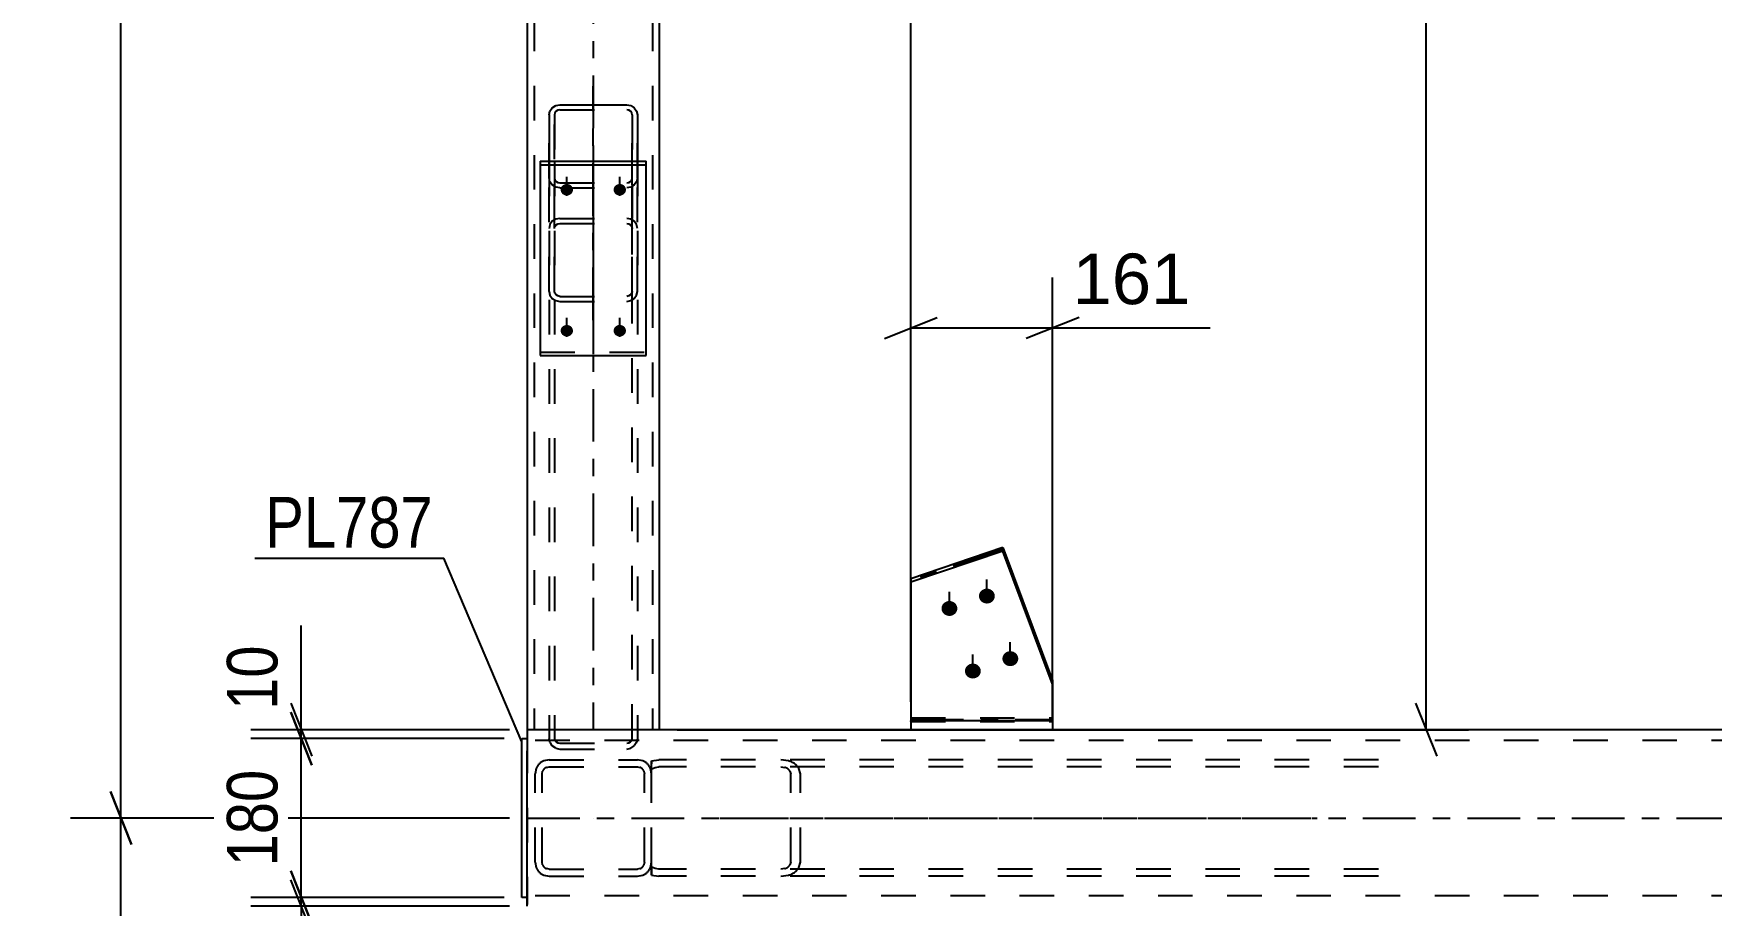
# Model space of a CAD drawing. Header units: millimetres. Extents: x 0 to 1189, y 0 to 841.
# Drawn here: x 138.8 to 233.9, y 659.2 to 708.6 of the extents above; entities that cross this region are included whole.
import ezdxf

# ---------------------------------------------------------------- set-up
doc = ezdxf.new("R2010")
doc.units = ezdxf.units.MM
doc.linetypes.add('DXK_LINE_DOT2', pattern=[3.9198, 1.9599, -1.9599])
doc.linetypes.add('DXK_LINE_DOT3', pattern=[5.9187, 2.979, -0.9799, 0.9799, -0.9799])
doc.styles.add('Arial', font='arial.ttf', dxfattribs={"height": 0.2})
doc.styles.add('Arial Narrow', font='ARIALN.TTF', dxfattribs={"height": 0.2})

# ---------------------------------------------------------------- blocks, each defined once
blk = doc.blocks.new('Bolt-348435271-6750 - 3873')
at = {"linetype": 'Continuous'}
for points in [[(169.047, 700.043), (169.119, 700.036), (169.189, 700.015), (169.252, 699.98), (169.307, 699.934), (169.35, 699.879), (169.38, 699.816), (169.395, 699.749), (169.395, 699.68), (169.38, 699.613), (169.35, 699.55), (169.307, 699.494), (169.252, 699.448), (169.189, 699.414), (169.119, 699.392), (169.047, 699.385), (168.974, 699.392), (168.904, 699.414), (168.841, 699.448), (168.787, 699.494), (168.744, 699.55), (168.714, 699.613), (168.699, 699.68), (168.699, 699.749), (168.714, 699.816), (168.744, 699.879), (168.787, 699.934), (168.841, 699.98), (168.904, 700.015), (168.974, 700.036)], [(172.047, 700.043), (172.119, 700.036), (172.189, 700.015), (172.252, 699.98), (172.307, 699.934), (172.35, 699.879), (172.38, 699.816), (172.395, 699.749), (172.395, 699.68), (172.38, 699.613), (172.35, 699.55), (172.307, 699.494), (172.252, 699.448), (172.189, 699.414), (172.119, 699.392), (172.047, 699.385), (171.974, 699.392), (171.904, 699.414), (171.841, 699.448), (171.787, 699.494), (171.744, 699.55), (171.714, 699.613), (171.699, 699.68), (171.699, 699.749), (171.714, 699.816), (171.744, 699.879), (171.787, 699.934), (171.841, 699.98), (171.904, 700.015), (171.974, 700.036)], [(169.047, 692.056), (169.119, 692.049), (169.189, 692.027), (169.252, 691.993), (169.307, 691.947), (169.35, 691.891), (169.38, 691.828), (169.395, 691.761), (169.395, 691.692), (169.38, 691.625), (169.35, 691.562), (169.307, 691.507), (169.252, 691.461), (169.189, 691.426), (169.119, 691.405), (169.047, 691.398), (168.974, 691.405), (168.904, 691.426), (168.841, 691.461), (168.787, 691.507), (168.744, 691.562), (168.714, 691.625), (168.699, 691.692), (168.699, 691.761), (168.714, 691.828), (168.744, 691.891), (168.787, 691.947), (168.841, 691.993), (168.904, 692.027), (168.974, 692.049)], [(172.047, 692.056), (172.119, 692.049), (172.189, 692.027), (172.252, 691.993), (172.307, 691.947), (172.35, 691.891), (172.38, 691.828), (172.395, 691.761), (172.395, 691.692), (172.38, 691.625), (172.35, 691.562), (172.307, 691.507), (172.252, 691.461), (172.189, 691.426), (172.119, 691.405), (172.047, 691.398), (171.974, 691.405), (171.904, 691.426), (171.841, 691.461), (171.787, 691.507), (171.744, 691.562), (171.714, 691.625), (171.699, 691.692), (171.699, 691.761), (171.714, 691.828), (171.744, 691.891), (171.787, 691.947), (171.841, 691.993), (171.904, 692.027), (171.974, 692.049)]]:
    blk.add_hatch(color=1, dxfattribs=at).paths.add_polyline_path(points)
at = {"color": 1, "linetype": 'Continuous'}
for p, q in [((169.047, 699.372), (169.047, 700.45)), ((172.047, 699.372), (172.047, 700.45)), ((169.047, 691.385), (169.047, 692.462)), ((172.047, 691.385), (172.047, 692.462))]:
    blk.add_line(p, q, dxfattribs=at)
blk = doc.blocks.new('Bolt-348435271-3905 - 3873')
at = {"linetype": 'Continuous'}
for points in [[(192.842, 677.116), (192.935, 677.107), (193.025, 677.079), (193.106, 677.035), (193.176, 676.976), (193.231, 676.904), (193.27, 676.824), (193.289, 676.737), (193.289, 676.649), (193.27, 676.562), (193.231, 676.481), (193.176, 676.41), (193.106, 676.351), (193.025, 676.307), (192.935, 676.279), (192.842, 676.27), (192.748, 676.279), (192.659, 676.307), (192.577, 676.351), (192.507, 676.41), (192.452, 676.481), (192.414, 676.562), (192.394, 676.649), (192.394, 676.737), (192.414, 676.824), (192.452, 676.904), (192.507, 676.976), (192.577, 677.035), (192.659, 677.079), (192.748, 677.107)], [(190.719, 676.414), (190.813, 676.405), (190.902, 676.377), (190.984, 676.333), (191.054, 676.274), (191.109, 676.203), (191.147, 676.122), (191.167, 676.035), (191.167, 675.947), (191.147, 675.86), (191.109, 675.78), (191.054, 675.708), (190.984, 675.649), (190.902, 675.605), (190.813, 675.577), (190.719, 675.568), (190.626, 675.577), (190.536, 675.605), (190.455, 675.649), (190.385, 675.708), (190.33, 675.78), (190.291, 675.86), (190.272, 675.947), (190.272, 676.035), (190.291, 676.122), (190.33, 676.203), (190.385, 676.274), (190.455, 676.333), (190.536, 676.377), (190.626, 676.405)], [(194.169, 673.57), (194.263, 673.561), (194.353, 673.534), (194.434, 673.489), (194.504, 673.43), (194.559, 673.359), (194.597, 673.278), (194.617, 673.191), (194.617, 673.103), (194.597, 673.017), (194.559, 672.936), (194.504, 672.864), (194.434, 672.805), (194.353, 672.761), (194.263, 672.734), (194.169, 672.724), (194.076, 672.734), (193.986, 672.761), (193.905, 672.805), (193.835, 672.864), (193.78, 672.936), (193.742, 673.017), (193.722, 673.103), (193.722, 673.191), (193.742, 673.278), (193.78, 673.359), (193.835, 673.43), (193.905, 673.489), (193.986, 673.534), (194.076, 673.561)], [(192.047, 672.868), (192.141, 672.859), (192.23, 672.832), (192.312, 672.788), (192.381, 672.728), (192.437, 672.657), (192.475, 672.576), (192.495, 672.49), (192.495, 672.401), (192.475, 672.315), (192.437, 672.234), (192.381, 672.162), (192.312, 672.103), (192.23, 672.059), (192.141, 672.032), (192.047, 672.023), (191.953, 672.032), (191.864, 672.059), (191.783, 672.103), (191.713, 672.162), (191.657, 672.234), (191.619, 672.315), (191.6, 672.401), (191.6, 672.49), (191.619, 672.576), (191.657, 672.657), (191.713, 672.728), (191.783, 672.788), (191.864, 672.832), (191.953, 672.859)]]:
    blk.add_hatch(color=1, dxfattribs=at).paths.add_polyline_path(points)
at = {"color": 1, "linetype": 'Continuous'}
for p, q in [((190.719, 675.649), (190.719, 676.932)), ((192.842, 676.351), (192.842, 677.633)), ((194.169, 672.805), (194.169, 674.088)), ((192.047, 672.103), (192.047, 673.386))]:
    blk.add_line(p, q, dxfattribs=at)
blk = doc.blocks.new('Part-348435271-6741 - 3873')
at = {"color": 2, "linetype": 'Continuous'}
for p, q in [((196.567, 669.619), (188.533, 669.619)), ((188.533, 669.619), (188.533, 669.119)), ((196.567, 669.119), (188.533, 669.119)), ((196.567, 669.619), (196.567, 669.119))]:
    blk.add_line(p, q, dxfattribs=at)
blk = doc.blocks.new('Part-348435271-3907 - 3873')
at = {"color": 2, "linetype": 'Continuous'}
for p, q in [((193.746, 679.438), (188.533, 677.679)), ((193.746, 679.233), (188.533, 677.474)), ((193.746, 679.233), (193.746, 679.438)), ((193.746, 679.438), (196.567, 671.904)), ((196.567, 671.699), (193.746, 679.233)), ((188.533, 677.679), (188.533, 669.619)), ((196.567, 671.904), (196.567, 669.619))]:
    blk.add_line(p, q, dxfattribs=at)
at = {"color": 7, "linetype": 'DXK_LINE_DOT3'}
for p, q in [((193.746, 679.336), (188.533, 677.576)), ((196.567, 671.801), (193.746, 679.336)), ((196.567, 669.696), (196.567, 671.801)), ((188.533, 669.696), (196.567, 669.696))]:
    blk.add_line(p, q, dxfattribs=at)
at = {"color": 7, "linetype": 'DXK_LINE_DOT2'}
for p, q in [((188.533, 669.799), (196.567, 669.799)), ((188.533, 669.619), (188.533, 669.594)), ((188.533, 669.594), (188.533, 669.619)), ((188.533, 669.594), (196.567, 669.594)), ((196.567, 669.594), (196.567, 669.619)), ((196.567, 669.619), (196.567, 669.594))]:
    blk.add_line(p, q, dxfattribs=at)
blk = doc.blocks.new('Part-348435271-3974 - 3873')
at = {"color": 2, "linetype": 'Continuous'}
for p, q in [((167.547, 701.329), (167.547, 690.317)), ((167.547, 701.329), (173.547, 701.329)), ((167.547, 701.124), (173.547, 701.124)), ((173.547, 690.317), (173.547, 701.329)), ((167.547, 690.317), (173.547, 690.317))]:
    blk.add_line(p, q, dxfattribs=at)
at = {"color": 7, "linetype": 'DXK_LINE_DOT3'}
blk.add_line((170.547, 701.226), (170.547, 690.42), dxfattribs=at)
at = {"color": 7, "linetype": 'DXK_LINE_DOT2'}
blk.add_line((167.547, 690.522), (173.547, 690.522), dxfattribs=at)
blk = doc.blocks.new('Part-348435271-3914 - 3873')
at = {"color": 2, "linetype": 'Continuous'}
for p, q in [((166.797, 669.119), (166.797, 667.919)), ((188.533, 669.119), (174.297, 669.119)), ((333.848, 669.119), (196.567, 669.119)), ((166.797, 660.319), (166.797, 667.919)), ((166.797, 659.119), (166.797, 660.319))]:
    blk.add_line(p, q, dxfattribs=at)
at = {"color": 7, "linetype": 'DXK_LINE_DOT2'}
for p, q in [((166.797, 669.119), (166.797, 668.768)), ((174.297, 669.119), (166.797, 669.119)), ((196.567, 669.119), (188.533, 669.119)), ((333.848, 668.519), (166.797, 668.519)), ((166.797, 660.319), (166.797, 659.211)), ((333.848, 659.719), (166.797, 659.719))]:
    blk.add_line(p, q, dxfattribs=at)
at = {"color": 7, "linetype": 'DXK_LINE_DOT3'}
blk.add_line((166.797, 664.119), (333.848, 664.119), dxfattribs=at)
blk = doc.blocks.new('Part-348435271-23896 - 3873')
at = {"color": 2, "linetype": 'Continuous'}
for p, q in [((166.497, 659.619), (166.497, 668.619)), ((166.497, 668.619), (166.797, 668.619)), ((166.797, 659.619), (166.497, 659.619))]:
    blk.add_line(p, q, dxfattribs=at)
at = {"color": 7, "linetype": 'DXK_LINE_DOT2'}
blk.add_line((166.797, 668.619), (166.797, 659.619), dxfattribs=at)
blk = doc.blocks.new('Part-348435271-3995 - 3873')
at = {"color": 7, "linetype": 'DXK_LINE_DOT2'}
for p, q in [((173.835, 667.358), (174.259, 667.419)), ((173.847, 666.88), (173.835, 667.358)), ((173.835, 667.358), (173.847, 667.185)), ((215.016, 667.419), (174.259, 667.419)), ((181.6, 667.358), (181.177, 667.419)), ((173.847, 661.054), (173.847, 667.185)), ((173.847, 666.88), (173.868, 666.902)), ((173.868, 666.902), (174.047, 666.989)), ((174.047, 666.989), (174.259, 667.019)), ((215.016, 667.019), (174.259, 667.019)), ((181.177, 667.019), (181.388, 666.989)), ((181.688, 666.772), (181.73, 666.619)), ((181.73, 661.619), (181.73, 666.619)), ((182.283, 666.619), (182.199, 666.925)), ((182.283, 661.619), (182.283, 666.619)), ((181.73, 661.619), (181.688, 661.466)), ((182.199, 661.313), (182.283, 661.619)), ((173.847, 661.359), (173.835, 660.88)), ((173.835, 660.88), (173.847, 661.054)), ((173.835, 660.88), (174.259, 660.819)), ((173.868, 661.336), (173.847, 661.359)), ((174.047, 661.25), (173.868, 661.336)), ((174.259, 661.219), (174.047, 661.25)), ((215.016, 661.219), (174.259, 661.219)), ((215.016, 660.819), (174.259, 660.819)), ((181.388, 661.25), (181.177, 661.219)), ((181.177, 660.819), (181.6, 660.88))]:
    blk.add_line(p, q, dxfattribs=at)
at = {"color": 7, "linetype": 'DXK_LINE_DOT3'}
blk.add_line((177.718, 664.119), (211.557, 664.119), dxfattribs=at)
at = {"color": 7, "linetype": 'DXK_LINE_DOT2'}
for centre, radius, start, end in [((181.349, 666.38), 1.01, 32.67114, 75.61109), ((181.263, 666.5), 0.505, 32.67114, 75.61109), ((181.263, 661.739), 0.505, 284.38891, 327.32886), ((181.349, 661.858), 1.01, 284.38891, 327.32886)]:
    blk.add_arc(centre, radius, start, end, dxfattribs=at)
blk = doc.blocks.new('Part-348435271-3966 - 3873')
at = {"color": 2, "linetype": 'Continuous'}
for p, q in [((167.031, 768.885), (167.291, 769.058)), ((167.291, 769.058), (167.597, 769.119)), ((167.597, 769.119), (173.497, 769.119)), ((173.497, 769.119), (173.803, 769.058)), ((173.803, 769.058), (174.062, 768.885)), ((166.797, 768.319), (166.858, 768.625)), ((166.797, 768.319), (166.797, 669.119)), ((166.858, 768.625), (167.031, 768.885)), ((174.062, 768.885), (174.236, 768.625)), ((174.236, 768.625), (174.297, 768.319)), ((174.297, 768.319), (174.297, 767.295)), ((174.297, 669.119), (174.297, 756.005)), ((173.803, 669.119), (166.797, 669.119)), ((174.297, 669.119), (173.803, 669.119))]:
    blk.add_line(p, q, dxfattribs=at)
at = {"color": 7, "linetype": 'DXK_LINE_DOT2'}
for p, q in [((167.227, 768.472), (167.197, 768.319)), ((167.197, 768.319), (167.197, 669.119)), ((167.314, 768.602), (167.227, 768.472)), ((167.444, 768.689), (167.314, 768.602)), ((167.597, 768.719), (167.444, 768.689)), ((167.597, 768.719), (173.497, 768.719)), ((173.65, 768.689), (173.497, 768.719)), ((173.78, 768.602), (173.65, 768.689)), ((173.866, 768.472), (173.78, 768.602)), ((173.897, 768.319), (173.866, 768.472)), ((173.897, 768.319), (173.897, 669.119)), ((174.297, 767.295), (174.297, 756.005)), ((166.858, 762.113), (166.797, 762.419)), ((167.227, 762.266), (167.197, 762.419)), ((167.291, 762.171), (167.227, 762.266)), ((173.803, 762.171), (173.866, 762.266)), ((173.866, 762.266), (173.897, 762.419)), ((174.297, 762.419), (174.236, 762.113)), ((167.031, 761.854), (166.858, 762.113)), ((167.291, 761.68), (167.031, 761.854)), ((167.314, 762.136), (167.291, 762.171)), ((167.597, 761.619), (167.291, 761.68)), ((167.314, 762.136), (167.444, 762.05)), ((167.444, 762.05), (167.597, 762.019)), ((173.497, 762.019), (167.597, 762.019)), ((167.597, 761.619), (173.497, 761.619)), ((173.497, 762.019), (173.65, 762.05)), ((173.803, 761.68), (173.497, 761.619)), ((173.65, 762.05), (173.78, 762.136)), ((173.78, 762.136), (173.803, 762.171)), ((174.062, 761.854), (173.803, 761.68)), ((174.236, 762.113), (174.062, 761.854))]:
    blk.add_line(p, q, dxfattribs=at)
at = {"color": 7, "linetype": 'DXK_LINE_DOT3'}
blk.add_line((170.547, 765.369), (170.547, 669.119), dxfattribs=at)
blk = doc.blocks.new('Part-348435271-3968 - 3873')
at = {"color": 7, "linetype": 'DXK_LINE_DOT2'}
for p, q in [((168.047, 667.419), (167.741, 667.358)), ((168.047, 667.419), (173.047, 667.419)), ((173.353, 667.358), (173.047, 667.419)), ((167.308, 666.925), (167.247, 666.619)), ((167.247, 661.619), (167.247, 666.619)), ((167.647, 666.619), (167.677, 666.772)), ((167.647, 661.619), (167.647, 666.619)), ((167.894, 666.989), (168.047, 667.019)), ((168.047, 667.019), (173.047, 667.019)), ((173.047, 667.019), (173.2, 666.989)), ((173.416, 666.772), (173.447, 666.619)), ((173.447, 661.619), (173.447, 666.619)), ((173.847, 666.619), (173.786, 666.925)), ((173.847, 661.619), (173.847, 666.619)), ((167.247, 661.619), (167.308, 661.313)), ((167.677, 661.466), (167.647, 661.619)), ((173.447, 661.619), (173.416, 661.466)), ((173.786, 661.313), (173.847, 661.619)), ((167.741, 660.88), (168.047, 660.819)), ((168.047, 661.219), (167.894, 661.25)), ((168.047, 661.219), (173.047, 661.219)), ((168.047, 660.819), (173.047, 660.819)), ((173.2, 661.25), (173.047, 661.219)), ((173.047, 660.819), (173.353, 660.88))]:
    blk.add_line(p, q, dxfattribs=at)
at = {"color": 7, "linetype": 'DXK_LINE_DOT3'}
blk.add_line((170.547, 664.119), (170.547, 664.119), dxfattribs=at)
at = {"color": 7, "linetype": 'DXK_LINE_DOT2'}
for centre, radius, start, end in [((168.047, 666.619), 0.8, 112.5, 157.5), ((173.047, 666.619), 0.8, 22.5, 67.5), ((168.047, 666.619), 0.4, 112.5, 157.5), ((173.047, 666.619), 0.4, 22.5, 67.5), ((168.047, 661.619), 0.8, 202.5, 247.5), ((168.047, 661.619), 0.4, 202.5, 247.5), ((173.047, 661.619), 0.4, 292.5, 337.5), ((173.047, 661.619), 0.8, 292.5, 337.5)]:
    blk.add_arc(centre, radius, start, end, dxfattribs=at)
blk = doc.blocks.new('Part-348435271-3996 - 3873')
at = {"color": 7, "linetype": 'DXK_LINE_DOT2'}
for p, q in [((168.047, 701.313), (168.047, 668.609)), ((168.347, 701.313), (168.347, 668.609)), ((172.747, 668.609), (172.747, 701.313)), ((173.047, 701.313), (173.047, 668.609)), ((173.047, 669.119), (168.047, 669.119)), ((168.092, 668.418), (168.047, 668.609)), ((168.124, 668.378), (168.092, 668.418)), ((168.222, 668.216), (168.124, 668.378)), ((168.417, 668.073), (168.222, 668.216)), ((168.347, 668.609), (168.37, 668.513)), ((168.37, 668.513), (168.435, 668.432)), ((168.435, 668.432), (168.532, 668.378)), ((168.532, 668.378), (168.647, 668.353)), ((168.647, 668.353), (172.447, 668.353)), ((172.447, 668.353), (172.562, 668.378)), ((172.562, 668.378), (172.659, 668.432)), ((172.659, 668.432), (172.724, 668.513)), ((172.676, 668.073), (172.871, 668.216)), ((172.724, 668.513), (172.747, 668.609)), ((172.97, 668.378), (172.871, 668.216)), ((173.001, 668.418), (172.97, 668.378)), ((173.047, 668.609), (173.001, 668.418)), ((168.417, 668.073), (168.647, 668.023)), ((168.647, 668.023), (172.447, 668.023)), ((172.447, 668.023), (172.676, 668.073))]:
    blk.add_line(p, q, dxfattribs=at)
blk = doc.blocks.new('Part-348435271-6747 - 3873')
at = {"color": 7, "linetype": 'DXK_LINE_DOT3'}
blk.add_line((170.547, 692.328), (170.547, 705.587), dxfattribs=at)
at = {"color": 2, "linetype": 'Continuous'}
for p, q in [((168.093, 704.175), (168.223, 704.358)), ((168.223, 704.358), (168.417, 704.48)), ((168.417, 704.48), (168.647, 704.523)), ((168.647, 704.523), (172.447, 704.523)), ((172.447, 704.523), (172.676, 704.48)), ((172.676, 704.48), (172.871, 704.358)), ((172.871, 704.358), (173.001, 704.175)), ((168.047, 703.959), (168.093, 704.175)), ((168.047, 703.959), (168.047, 701.329)), ((173.001, 704.175), (173.047, 703.959)), ((173.047, 703.959), (173.047, 701.329))]:
    blk.add_line(p, q, dxfattribs=at)
at = {"color": 7, "linetype": 'DXK_LINE_DOT2'}
for p, q in [((168.047, 700.387), (168.047, 703.959)), ((168.37, 704.067), (168.347, 703.959)), ((168.347, 697.528), (168.347, 703.959)), ((168.347, 703.959), (168.347, 700.387)), ((168.435, 704.159), (168.37, 704.067)), ((168.532, 704.22), (168.435, 704.159)), ((168.647, 704.241), (168.532, 704.22)), ((168.647, 704.241), (172.447, 704.241)), ((172.562, 704.22), (172.447, 704.241)), ((172.659, 704.159), (172.562, 704.22)), ((172.724, 704.067), (172.659, 704.159)), ((172.747, 703.959), (172.724, 704.067)), ((172.747, 703.959), (172.747, 697.528)), ((172.747, 700.387), (172.747, 703.959)), ((173.047, 700.387), (173.047, 703.959)), ((168.047, 701.329), (168.047, 697.528)), ((173.047, 701.329), (173.047, 697.528)), ((168.047, 693.956), (168.047, 700.387)), ((168.093, 700.172), (168.047, 700.387)), ((168.223, 699.989), (168.093, 700.172)), ((168.417, 699.866), (168.223, 699.989)), ((168.347, 693.956), (168.347, 700.387)), ((168.347, 700.387), (168.37, 700.279)), ((168.37, 700.279), (168.435, 700.188)), ((168.647, 699.823), (168.417, 699.866)), ((168.435, 700.188), (168.532, 700.127)), ((168.532, 700.127), (168.647, 700.105)), ((168.647, 700.105), (172.447, 700.105)), ((168.647, 699.823), (172.447, 699.823)), ((172.447, 700.105), (172.562, 700.127)), ((172.676, 699.866), (172.447, 699.823)), ((172.562, 700.127), (172.659, 700.188)), ((172.659, 700.188), (172.724, 700.279)), ((172.871, 699.989), (172.676, 699.866)), ((172.724, 700.279), (172.747, 700.387)), ((172.747, 693.956), (172.747, 700.387)), ((173.001, 700.172), (172.871, 699.989)), ((173.047, 700.387), (173.001, 700.172)), ((173.047, 693.956), (173.047, 700.387)), ((168.093, 697.744), (168.047, 697.528)), ((168.223, 697.927), (168.093, 697.744)), ((168.417, 698.049), (168.223, 697.927)), ((168.347, 697.528), (168.37, 697.636)), ((168.37, 697.636), (168.435, 697.727)), ((168.647, 698.092), (168.417, 698.049)), ((168.435, 697.727), (168.532, 697.789)), ((168.532, 697.789), (168.647, 697.81)), ((168.647, 698.092), (172.447, 698.092)), ((168.647, 697.81), (172.447, 697.81)), ((172.676, 698.049), (172.447, 698.092)), ((172.447, 697.81), (172.562, 697.789)), ((172.562, 697.789), (172.659, 697.727)), ((172.659, 697.727), (172.724, 697.636)), ((172.871, 697.927), (172.676, 698.049)), ((172.724, 697.636), (172.747, 697.528)), ((173.001, 697.744), (172.871, 697.927)), ((173.047, 697.528), (173.001, 697.744)), ((168.047, 693.956), (168.047, 697.528)), ((168.347, 693.956), (168.347, 697.528)), ((172.747, 693.956), (172.747, 697.528)), ((173.047, 693.956), (173.047, 697.528)), ((168.047, 693.956), (168.093, 693.741)), ((168.37, 693.848), (168.347, 693.956)), ((168.435, 693.757), (168.37, 693.848)), ((172.724, 693.848), (172.659, 693.757)), ((172.747, 693.956), (172.724, 693.848)), ((173.001, 693.741), (173.047, 693.956)), ((168.093, 693.741), (168.223, 693.558)), ((168.223, 693.558), (168.417, 693.435)), ((168.417, 693.435), (168.647, 693.392)), ((168.532, 693.696), (168.435, 693.757)), ((168.647, 693.674), (168.532, 693.696)), ((168.647, 693.674), (172.447, 693.674)), ((168.647, 693.392), (172.447, 693.392)), ((172.562, 693.696), (172.447, 693.674)), ((172.447, 693.392), (172.676, 693.435)), ((172.659, 693.757), (172.562, 693.696)), ((172.676, 693.435), (172.871, 693.558)), ((172.871, 693.558), (173.001, 693.741))]:
    blk.add_line(p, q, dxfattribs=at)
blk = doc.blocks.new('StraightDimension-348435271-27780 - 3873')
at = {"color": 7, "linetype": 'Continuous'}
for p, q in [((153.406, 661.119), (154.606, 658.119)), ((154.606, 657.619), (153.406, 660.619)), ((165.497, 659.619), (151.156, 659.619)), ((154.006, 659.119), (154.006, 659.619)), ((165.797, 659.119), (151.156, 659.119)), ((154.006, 659.119), (154.006, 653.213)), ((154.006, 659.119), (154.006, 653.213))]:
    blk.add_line(p, q, dxfattribs=at)
at = {"color": 0}
blk.add_wipeout([(153.256, 658.594), (149.056, 658.594), (149.056, 653.738), (153.256, 653.738)], dxfattribs=at)
at = {"color": 3, "style": 'Arial Narrow'}
blk.add_text('10', height=2.8633, rotation=90.00021, dxfattribs=at).set_placement((152.656, 654.338))
blk = doc.blocks.new('StraightDimension-348435271-11622 - 3873')
at = {"color": 7, "linetype": 'Continuous'}
for p, q in [((188.533, 675.51), (188.533, 694.734)), ((196.567, 670.696), (196.567, 694.734)), ((187.033, 691.284), (190.033, 692.484)), ((198.067, 692.484), (195.067, 691.284)), ((188.533, 691.884), (196.567, 691.884)), ((196.567, 691.884), (205.488, 691.884)), ((196.567, 691.884), (205.488, 691.884))]:
    blk.add_line(p, q, dxfattribs=at)
at = {"color": 0}
blk.add_wipeout([(204.963, 692.634), (204.963, 696.834), (197.092, 696.834), (197.092, 692.634)], dxfattribs=at)
at = {"color": 3, "style": 'Arial'}
blk.add_text('161', height=2.8652, dxfattribs=at).set_placement((197.692, 693.234))
blk = doc.blocks.new('StraightDimension-348435271-11686 - 3873')
at = {"color": 7, "linetype": 'Continuous'}
blk.add_line((188.533, 670.696), (188.533, 784.918), dxfattribs=at)
blk = doc.blocks.new('StraightDimension-348435271-11687 - 3873')
at = {"color": 7, "linetype": 'Continuous'}
blk.add_line((188.533, 670.696), (188.533, 784.918), dxfattribs=at)
blk = doc.blocks.new('StraightDimension-348435271-11857 - 3873')
at = {"color": 7, "linetype": 'Continuous'}
for p, q in [((218.327, 766.907), (217.127, 769.907)), ((181.923, 768.407), (220.127, 768.407)), ((217.727, 669.119), (217.727, 768.407)), ((217.127, 670.619), (218.327, 667.619)), ((175.297, 669.119), (220.127, 669.119))]:
    blk.add_line(p, q, dxfattribs=at)
at = {"color": 0}
blk.add_wipeout([(216.977, 723.81), (212.777, 723.81), (212.777, 713.716), (216.977, 713.716)], dxfattribs=at)
at = {"color": 3, "style": 'Arial'}
blk.add_text('1986', height=2.8652, rotation=90.00021, dxfattribs=at).set_placement((216.377, 714.316))
blk = doc.blocks.new('StraightDimension-348435271-27560 - 3873')
at = {"color": 7, "linetype": 'Continuous'}
for p, q in [((144.391, 768.258), (143.191, 771.258)), ((173.297, 769.758), (140.941, 769.758)), ((143.791, 664.119), (143.791, 769.758)), ((143.191, 665.619), (144.391, 662.619)), ((165.797, 664.119), (140.941, 664.119))]:
    blk.add_line(p, q, dxfattribs=at)
at = {"color": 0}
blk.add_wipeout([(143.041, 721.195), (138.841, 721.195), (138.841, 712.682), (143.041, 712.682)], dxfattribs=at)
at = {"color": 3, "style": 'Arial Narrow'}
blk.add_text('2113', height=2.8633, rotation=90.00021, dxfattribs=at).set_placement((142.441, 713.282))
blk = doc.blocks.new('StraightDimension-348435271-27561 - 3873')
at = {"color": 7, "linetype": 'Continuous'}
for p, q in [((144.391, 662.619), (143.191, 665.619)), ((165.797, 664.119), (140.941, 664.119)), ((143.791, 605.085), (143.791, 664.119)), ((143.191, 606.585), (144.391, 603.585)), ((174.047, 605.085), (140.941, 605.085))]:
    blk.add_line(p, q, dxfattribs=at)
at = {"color": 0}
blk.add_wipeout([(143.041, 638.858), (138.841, 638.858), (138.841, 630.346), (143.041, 630.346)], dxfattribs=at)
at = {"color": 3, "style": 'Arial Narrow'}
blk.add_text('1181', height=2.8633, rotation=90.00021, dxfattribs=at).set_placement((142.441, 630.946))
blk = doc.blocks.new('StraightDimension-348435271-27778 - 3873')
at = {"color": 7, "linetype": 'Continuous'}
for p, q in [((154.006, 669.119), (154.006, 675.025)), ((154.006, 669.119), (154.006, 675.025)), ((153.406, 670.619), (154.606, 667.619)), ((154.606, 667.119), (153.406, 670.119)), ((165.797, 669.119), (151.156, 669.119)), ((154.006, 668.619), (154.006, 669.119)), ((165.497, 668.619), (151.156, 668.619))]:
    blk.add_line(p, q, dxfattribs=at)
at = {"color": 0}
blk.add_wipeout([(153.256, 674.5), (149.056, 674.5), (149.056, 669.644), (153.256, 669.644)], dxfattribs=at)
at = {"color": 3, "style": 'Arial Narrow'}
blk.add_text('10', height=2.8633, rotation=90.00021, dxfattribs=at).set_placement((152.656, 670.244))
blk = doc.blocks.new('StraightDimension-348435271-27779 - 3873')
at = {"color": 7, "linetype": 'Continuous'}
for p, q in [((153.406, 670.119), (154.606, 667.119)), ((165.497, 668.619), (151.156, 668.619)), ((154.006, 659.619), (154.006, 668.619)), ((154.606, 658.119), (153.406, 661.119)), ((165.497, 659.619), (151.156, 659.619))]:
    blk.add_line(p, q, dxfattribs=at)
at = {"color": 0}
blk.add_wipeout([(153.256, 667.461), (149.056, 667.461), (149.056, 660.777), (153.256, 660.777)], dxfattribs=at)
at = {"color": 3, "style": 'Arial Narrow'}
blk.add_text('180', height=2.8633, rotation=90.00021, dxfattribs=at).set_placement((152.656, 661.377))
blk = doc.blocks.new('Mark-348435271-28696 - 3873')
at = {"color": 30, "linetype": 'Continuous'}
for p in [(151.368, 678.843), (166.497, 668.433)]:
    blk.add_line(p, (162.072, 678.843), dxfattribs=at)
at = {"color": 0}
blk.add_wipeout([(161.472, 679.443), (161.472, 682.443), (151.968, 682.443), (151.968, 679.443)], dxfattribs=at)
blk.add_wipeout([(161.472, 679.443), (161.472, 682.443), (151.968, 682.443), (151.968, 679.443)], dxfattribs=at)
at = {"color": 3, "style": 'Arial Narrow'}
blk.add_text('PL787', height=2.8633, dxfattribs=at).set_placement((151.968, 679.443))

msp = doc.modelspace()

# ---------------------------------------------------------------- block references
for name in ['Part-348435271-3966 - 3873', 'Part-348435271-6747 - 3873', 'Part-348435271-3974 - 3873', 'Part-348435271-3996 - 3873', 'Bolt-348435271-6750 - 3873', 'Part-348435271-3907 - 3873', 'Bolt-348435271-3905 - 3873', 'Part-348435271-3914 - 3873', 'Part-348435271-6741 - 3873', 'Part-348435271-23896 - 3873', 'Part-348435271-3968 - 3873', 'Part-348435271-3995 - 3873', 'StraightDimension-348435271-27780 - 3873']:
    msp.add_blockref(name, (0, 0))

# ---------------------------------------------------------------- next in the draw order: block references
msp.add_blockref('StraightDimension-348435271-11622 - 3873', (0, 0))

# ---------------------------------------------------------------- next in the draw order: block references
msp.add_blockref('StraightDimension-348435271-11686 - 3873', (0, 0))

# ---------------------------------------------------------------- next in the draw order: block references
msp.add_blockref('StraightDimension-348435271-11687 - 3873', (0, 0))

# ---------------------------------------------------------------- next in the draw order: block references
for name in ['StraightDimension-348435271-27560 - 3873', 'StraightDimension-348435271-11857 - 3873']:
    msp.add_blockref(name, (0, 0))

# ---------------------------------------------------------------- next in the draw order: block references
for name in ['StraightDimension-348435271-27778 - 3873', 'StraightDimension-348435271-27561 - 3873']:
    msp.add_blockref(name, (0, 0))

# ---------------------------------------------------------------- next in the draw order: block references
msp.add_blockref('StraightDimension-348435271-27779 - 3873', (0, 0))

# ---------------------------------------------------------------- next in the draw order: block references
msp.add_blockref('Mark-348435271-28696 - 3873', (0, 0))

doc.saveas('drawing.dxf')
